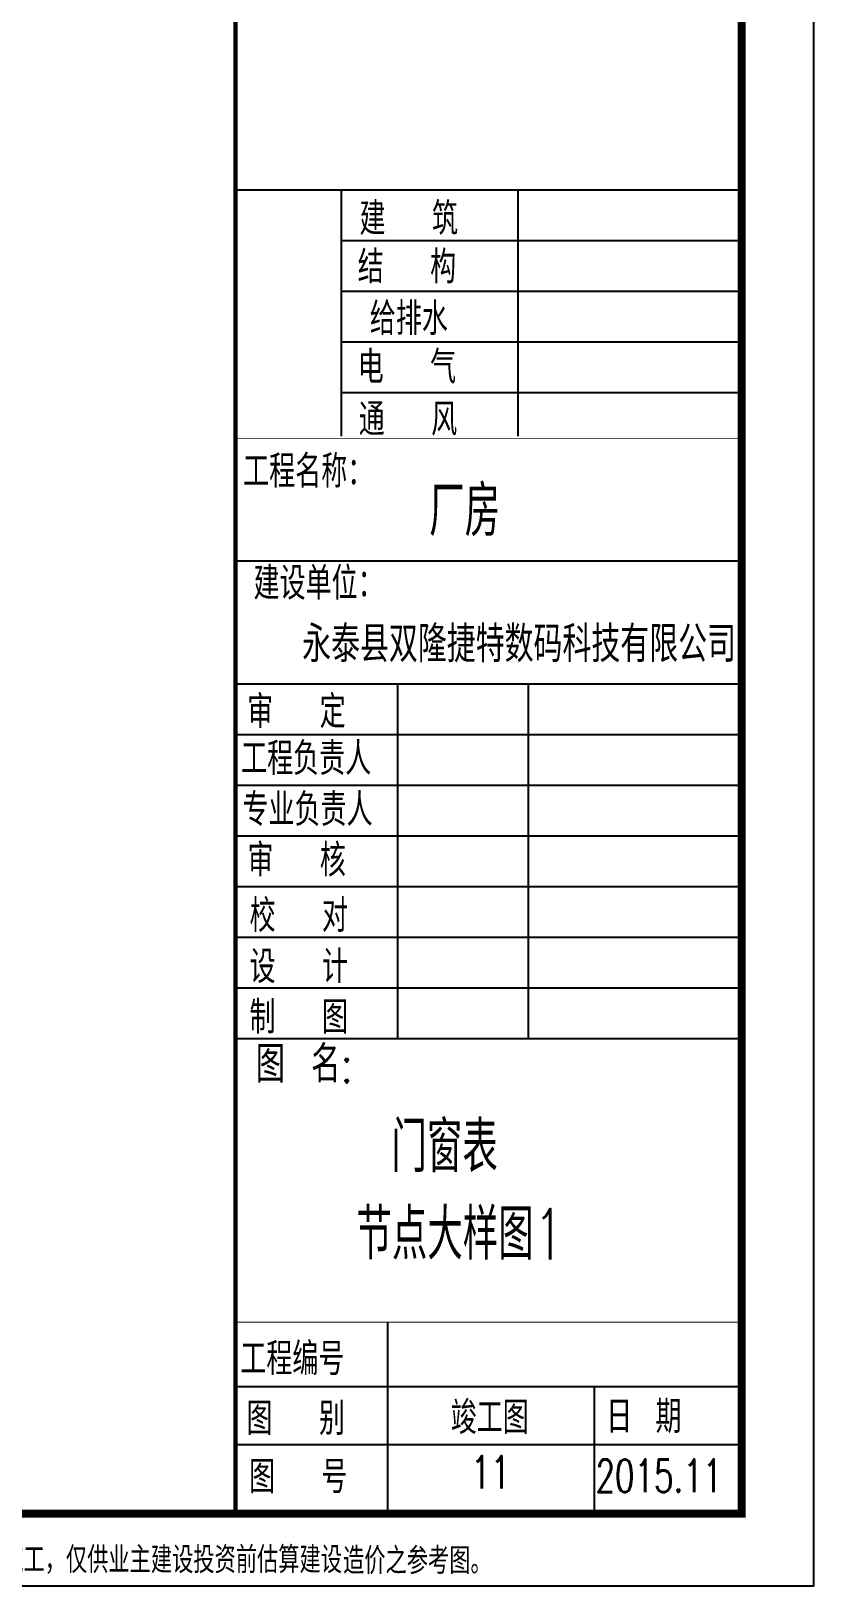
# Model space of a CAD drawing. Header units: millimetres. Extents: x 591771 to 1936534, y -622016 to 355666.
# Drawn here: x 762298 to 773125, y 230142 to 251640 of the extents above; entities that cross this region are included whole.
import ezdxf

# ---------------------------------------------------------------- set-up
doc = ezdxf.new("R2010")
doc.units = ezdxf.units.MM
doc.header["$LTSCALE"] = 80
for name, color, linetype in [('\\M+5CDBC\\M+5BFF2', 252, 'Continuous'), ('HZ', 2, 'Continuous'), ('PUB_TEXT', 7, 'Continuous')]:
    doc.layers.add(name, color=color, linetype=linetype)
doc.styles.add('_HZTXT', font='txt.shx', dxfattribs={"width": 0.8, "bigfont": 'hztxt.shx'})

msp = doc.modelspace()

# ---------------------------------------------------------------- linework, layer by layer
at = {"layer": '\\M+5CDBC\\M+5BFF2', "color": 2}
for p, q in [((765125.1, 249443.3), (772125.3, 249443.3)), ((766587.4, 249443.3), (766587.4, 246038.8)), ((766587.4, 249443.3), (772125.3, 249443.3)), ((769029.2, 249443.3), (769029.2, 246038.8)), ((766587.4, 248743.3), (772125.3, 248743.3)), ((766587.4, 248043.3), (772125.3, 248043.3)), ((766587.4, 247343.3), (772125.3, 247343.3)), ((766587.4, 246643.3), (772125.3, 246643.3)), ((765125.1, 244316.9), (772125.3, 244316.9)), ((765125.1, 242612.2), (772125.3, 242612.2)), ((767366.9, 242612.2), (767366.9, 237712.2)), ((767366.9, 242612.2), (767366.9, 237712.2)), ((769174.5, 242612.2), (769174.5, 237712.2)), ((769174.5, 242612.2), (769174.5, 237712.2)), ((765125.1, 241912.2), (772125.3, 241912.2)), ((765125.1, 241212.2), (772125.3, 241212.2)), ((765125.1, 240512.2), (772125.3, 240512.2)), ((765125.1, 239812.2), (772125.3, 239812.2)), ((765125.1, 239112.2), (772125.3, 239112.2)), ((765125.1, 238412.2), (772125.3, 238412.2)), ((765125.1, 237712.2), (772125.3, 237712.2)), ((767228.4, 233788.3), (767228.4, 231141.7)), ((765125.1, 232900.4), (772125.3, 232900.4)), ((770085.3, 232900.4), (770085.3, 231141.7)), ((765125.1, 232096.2), (772125.3, 232096.2))]:
    msp.add_line(p, q, dxfattribs=at)
msp.add_lwpolyline([(689025.3, 230141.7), (773125.3, 230141.7), (773125.3, 289541.7), (689025.3, 289541.7)], close=True, dxfattribs=at)
at = {"layer": '\\M+5CDBC\\M+5BFF2', "color": 2, "const_width": 112.5}
msp.add_lwpolyline([(690025.4, 231141.7), (772125.3, 231141.7), (772125.3, 288541.7), (690025.4, 288541.7)], close=True, dxfattribs=at)
at = {"layer": '\\M+5CDBC\\M+5BFF2', "color": 2}
for points, const_width in [([(765125.1, 231141.7), (765125.1, 288541.7)], 56.2), ([(765125.1, 246004.5), (772125.3, 246004.5)], 11.2), ([(765125.1, 242612.2), (772125.3, 242612.2)], 11.2), ([(765125.1, 237712.2), (772125.3, 237712.2)], 15), ([(765125.1, 233788.3), (772125.3, 233788.3)], 15), ([(765125.1, 233788.3), (772125.3, 233788.3)], 15)]:
    msp.add_lwpolyline(points, dxfattribs=dict(at, const_width=const_width))

# ---------------------------------------------------------------- texts
at = {"color": 4, "style": '_HZTXT', "width": 0.7}
for s, height, p in [('厂房', 700, (767805.7, 244654)), ('11', 450, (768384, 231489.5)), ('2015.11', 450, (770104.3, 231439.6))]:
    msp.add_text(s, height=height, dxfattribs=at).set_placement(p)
at = {"layer": '\\M+5CDBC\\M+5BFF2', "color": 2, "style": '_HZTXT', "width": 0.8}
for s, height, p in [('建  筑', 450, (766840.6, 248820.1)), ('结  构', 450, (766815.5, 248152.5)), ('给排水', 450, (766983.2, 247437.3)), ('电  气', 450, (766815.5, 246767.5)), ('通  风', 450, (766829.8, 246045.1)), ('工程名称：', 450, (765230.8, 245326.4)), ('建设单位：', 450, (765374.8, 243779.1)), ('审  定 ', 450, (765287.2, 242003.4)), ('工程负责人', 450, (765202.7, 241354.7)), ('专业负责人', 450, (765221.6, 240649.3)), ('审  核', 450, (765290.4, 239949.9)), ('校  对 ', 450, (765319.6, 239183.2)), ('设  计 ', 450, (765319.6, 238476.4)), ('制  图 ', 450, (765319.6, 237778.9)), ('图 名:', 506.25, (765405.3, 237101.7)), ('工程编号', 450, (765191.5, 233055.4)), ('图  别', 450, (765278.7, 232230.1)), ('竣工图', 450, (768102, 232242.7)), ('日 期', 450, (770253.2, 232255.1)), ('图  号', 450, (765312.1, 231423.9))]:
    msp.add_text(s, height=height, dxfattribs=at).set_placement(p)
at = {"layer": 'HZ', "color": 1, "style": '_HZTXT', "width": 0.8}
for s, p in [('不得用于现场施工，仅供业主建设投资前估算建设', (760135.9, 230317.6)), ('造价之参考图。', (766612.5, 230304.8))]:
    msp.add_text(s, height=367.2, rotation=0.0025, dxfattribs=at).set_placement(p)
at = {"layer": 'PUB_TEXT', "style": '_HZTXT', "width": 0.8}
msp.add_text('永泰县双隆捷特数码科技有限公司', height=500, dxfattribs=at).set_placement((766047.8, 242913.9))
at = {"layer": 'PUB_TEXT', "lineweight": 25, "style": '_HZTXT', "width": 0.7}
for s, p in [('门窗表', (767283, 235862.4)), ('节点大样图1', (766798.8, 234653.6))]:
    msp.add_text(s, height=700, dxfattribs=at).set_placement(p)

doc.saveas('drawing.dxf')
